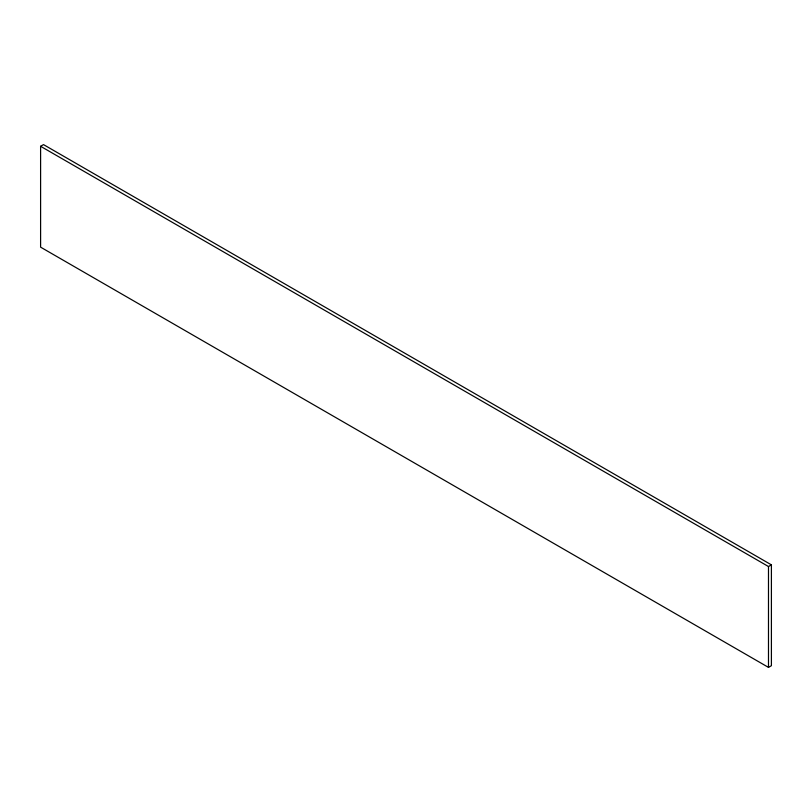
<?xml version="1.0" encoding="UTF-8"?>
<svg xmlns="http://www.w3.org/2000/svg" width="812" height="812" viewBox="0 0 812 812"><rect width="100%" height="100%" fill="white"/><g stroke="black" fill="none" stroke-linecap="round" stroke-linejoin="round"><path stroke-width="1.22" d="M40.6 146.292L43.513 144.607L771.4 564.847L771.4 665.708L768.487 667.393L40.6 247.152L40.6 146.292L768.487 566.532L771.4 564.847M768.487 566.532L768.487 667.393"/></g></svg>
